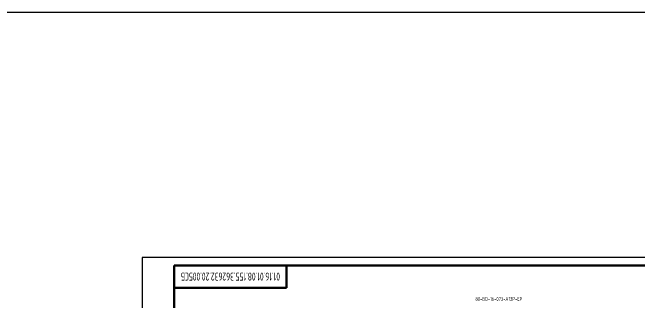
# Model space of a CAD drawing. Header units: millimetres. Extents: x 10051 to 26505, y 4675 to 5194.
# Drawn here: x 13930.5 to 14322, y 5013.1 to 5194.3 of the extents above; entities that cross this region are included whole.
import ezdxf
from ezdxf.enums import TextEntityAlignment as Align

# ---------------------------------------------------------------- set-up
doc = ezdxf.new("R2010")
doc.units = ezdxf.units.MM
doc.layers.get('0').update_dxf_attribs({"lineweight": 15})
for name, color, linetype, lineweight in [('OFORMLENIE', 7, 'Continuous', 25), ('подложка', 252, 'Continuous', 9), ('Построение', 7, 'Continuous', 30)]:
    doc.layers.add(name, color=color, linetype=linetype, lineweight=lineweight)
doc.styles.add('GOST_2.304', font='CS_Gost2304.shx', dxfattribs={"height": 2.5})
doc.styles.add('Style-CS_Gost2304', font='CS_Gost2304.shx')
doc.styles.add('TNR_30', font='times.ttf', dxfattribs={"height": 3})

# ---------------------------------------------------------------- blocks, each defined once
blk = doc.blocks.new('*U1752')
at = {"linetype": 'ByBlock', "lineweight": -2}
blk.add_lwpolyline([(420, 297), (0, 297), (0, 0), (420, 0)], close=True, dxfattribs=at)
at = {"linetype": 'ByBlock', "lineweight": 50}
blk.add_lwpolyline([(20, 292), (415, 292), (415, 5), (20, 5)], close=True, dxfattribs=at)
at = {"linetype": 'ByBlock', "lineweight": -2, "style": 'TNR_30'}
blk.add_attdef('ВЕРХНИЙ_НОМЕР_ЛИСТА', text='', height=3, dxfattribs=at).set_placement((410, 287), align=Align.MIDDLE_CENTER)
blk = doc.blocks.new('ST_Top')
at = {"linetype": 'ByBlock', "lineweight": 50}
blk.add_line((70, 0), (70, -14), dxfattribs=at)
at = {"linetype": 'ByBlock', "lineweight": 50, "extrusion": (0, 1, 0)}
blk.add_line((0, -14), (70, -14), dxfattribs=at)
at = {"linetype": 'ByBlock', "lineweight": -2, "style": 'GOST_2.304', "width": 0.7, "flags": 4}
blk.add_attdef('ШИФР', text='', height=5, rotation=180, dxfattribs=at).set_placement((35, -7), align=Align.MIDDLE_CENTER)

msp = doc.modelspace()

# ---------------------------------------------------------------- linework, layer by layer
at = {"layer": 'Построение', "color": 3}
msp.add_lwpolyline([(10050.53, 4674.72), (26505.36, 4674.72), (26505.36, 5194.3), (10050.53, 5194.3)], close=True, dxfattribs=at)

# ---------------------------------------------------------------- block references
at = {"layer": 'OFORMLENIE'}
msp.add_blockref('*U1752', (14011.53, 4744.24), dxfattribs=at)
ref = msp.add_blockref('ST_Top', (14031.53, 5036.24), dxfattribs=at)
ref.add_attrib('ШИФР', '01.16.01.08.155.362632.20.005СБ', dxfattribs={"layer": '0', "linetype": 'ByBlock', "lineweight": -2, "height": 5, "rotation": 180, "style": 'GOST_2.304', "width": 0.7}).set_placement((14066.53, 5029.24), align=Align.MIDDLE_CENTER)

# ---------------------------------------------------------------- texts
at = {"layer": 'подложка', "style": 'Style-CS_Gost2304', "width": 0.875}
msp.add_text('80-BD-16-073-A13P-EP', height=2.4, rotation=360, dxfattribs=at).set_placement((14219.56, 5015.26, 129.06), align=Align.MIDDLE_LEFT)

doc.saveas('drawing.dxf')
